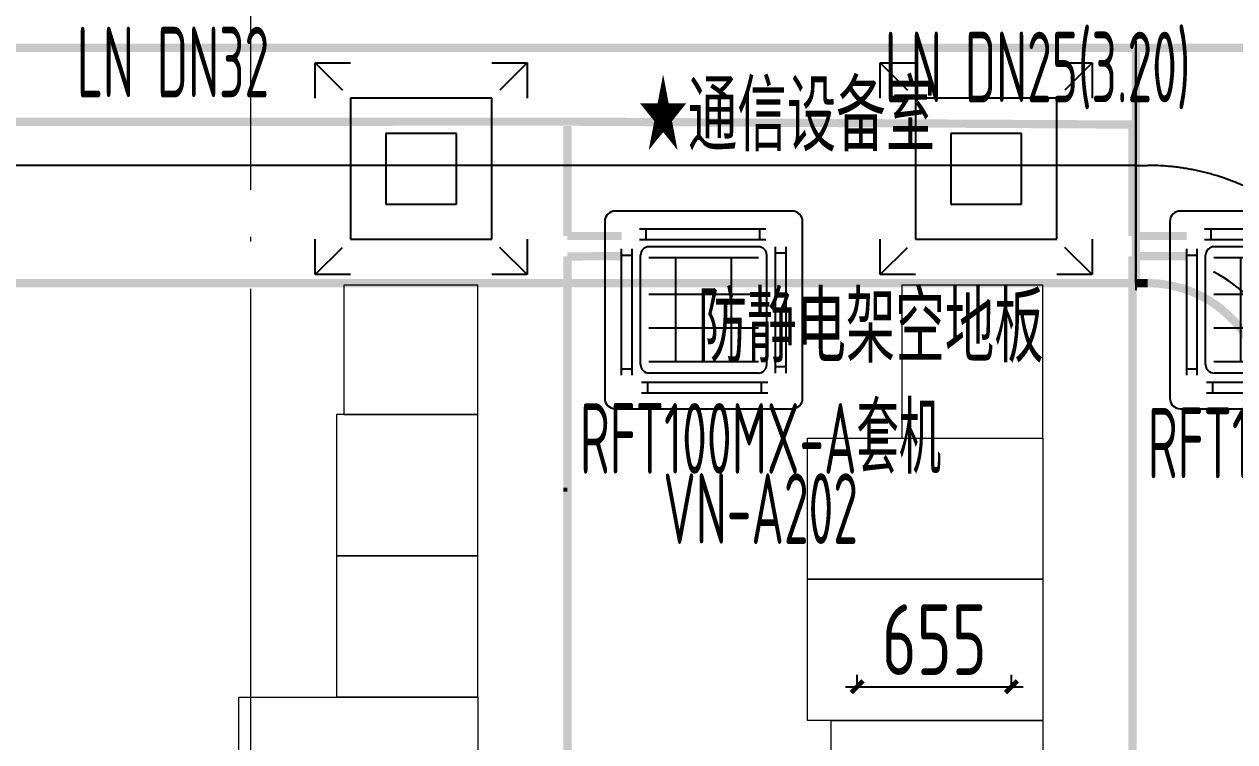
# Model space of a CAD drawing. Extents: x 4 to 13611208, y -605838 to 574722.
# Drawn here: x 13299437 to 13304578, y 200375 to 203423 of the extents above; entities that cross this region are included whole.
import ezdxf
from ezdxf.enums import TextEntityAlignment as Align

# ---------------------------------------------------------------- set-up
doc = ezdxf.new("R2010")
doc.units = 0
doc.header["$LTSCALE"] = 1000
doc.header["$MEASUREMENT"] = 0
for name, pattern in [('CENTER2', [28.575, 19.05, -3.175, 3.175, -3.175]), ('DASH', [0.35, 0.25, -0.1]), ('DOTE', [2.42, 2, -0.2, 0.02, -0.2])]:
    doc.linetypes.add(name, pattern=pattern)
doc.layers.add('000通信设备', color=5, linetype='Continuous', lineweight=50)
doc.layers.add('建筑底图', color=8, linetype='Continuous', lineweight=13)
for name, color, linetype in [('DUCT-K-P标注', 7, 'Continuous'), ('DUCT-K-P风口', 7, 'Continuous'), ('DUCT-K-S中心线', 5, 'CENTER2'), ('DUCT-K-S法兰', 2, 'Continuous'), ('DUCT-K-S管', 40, 'Continuous'), ('DUCT-K-S管端线', 4, 'Continuous'), ('VRV-标注', 7, 'Continuous'), ('VRV-管线', 70, 'Continuous'), ('VRV-设备', 140, 'Continuous')]:
    doc.layers.add(name, color=color, linetype=linetype)
doc.styles.add('67', font='gbenor.shx', dxfattribs={"width": 0.7, "bigfont": 'hztxt.shx'})
doc.styles.add('C', font='HZTXT_E', dxfattribs={"width": 0.7, "bigfont": 'HZTXT'})
doc.styles.add('du', font='gbenor.shx', dxfattribs={"width": 0.8, "bigfont": 'hztxt.shx'})
doc.dimstyles.new('67', dxfattribs={"dimscale": 100, "dimtxt": 3, "dimasz": 0.5, "dimexe": 0.5, "dimexo": 2, "dimgap": 0.5, "dimtad": 2, "dimdec": 0, "dimrnd": 5, "dimzin": 0, "dimdsep": 46, "dimtxsty": 'du', "dimblk": 'ARCHTICK', "dimcen": 0, "dimdle": 0.5, "dimclrd": 256, "dimclre": 256, "dimclrt": 256, "dimazin": 0, "dimtfac": 1, "dimtdec": 0, "dimtix": 1, "dimtmove": 2, "dimatfit": 3, "dimfxl": 100, "dimtolj": 1, "dimtzin": 0, "dimlwd": -1, "dimlwe": -1, "dimarcsym": 0})

# ---------------------------------------------------------------- blocks, each defined once
blk = doc.blocks.new('_ArchTick')
at = {"color": 0, "linetype": 'ByBlock', "const_width": 0.4}
blk.add_lwpolyline([(-0.5, -0.5), (0.5, 0.5)], dxfattribs=at)
blk = doc.blocks.new('*D456')
at = {"layer": 'DUCT-K-P标注', "transparency": 16777216}
for p, q in [((13302974.4, 200609.5), (13302974.4, 200658.6)), ((13303629.4, 200609.5), (13303629.4, 200658.6)), ((13302924.4, 200608.6), (13303679.4, 200608.6))]:
    blk.add_line(p, q, dxfattribs=at)
at = {"layer": 'DUCT-K-P标注', "transparency": 16777216, "xscale": 50, "yscale": 50, "zscale": 50, "rotation": 180}
blk.add_blockref('_ArchTick', (13302974.4, 200608.6), dxfattribs=at)
at = {"layer": 'DUCT-K-P标注', "transparency": 16777216, "xscale": 50, "yscale": 50, "zscale": 50}
blk.add_blockref('_ArchTick', (13303629.4, 200608.6), dxfattribs=at)
at = {"layer": 'DUCT-K-P标注', "transparency": 16777216, "insert": (13303301.9, 200808.6), "char_height": 300, "attachment_point": 5, "style": 'du'}
blk.add_mtext('\\A1;655', dxfattribs=at)
blk = doc.blocks.new('信号设备')
at = {"layer": '000通信设备', "color": 0, "lineweight": 18, "ltscale": 0.5}
for points in [[(12242512.3, 25220.4), (12243082.3, 25220.4), (12243082.3, 25770.4), (12242512.3, 25770.4)], [(12245482.3, 25770.4), (12244882.3, 25770.4), (12244882.3, 25120.4), (12245482.3, 25120.4)], [(12242482.3, 24620.4), (12243082.3, 24620.4), (12243082.3, 25220.4), (12242482.3, 25220.4)], [(12245482.3, 24520.7), (12244482.3, 24520.7), (12244482.3, 25120.7), (12245482.3, 25120.7)], [(12242482.3, 24020.4), (12243082.3, 24020.4), (12243082.3, 24620.4), (12242482.3, 24620.4)], [(12245482.3, 23920.7), (12244482.3, 23920.7), (12244482.3, 24520.7), (12245482.3, 24520.7)], [(12243082.3, 23319.6), (12242067.3, 23319.6), (12242067.3, 24019.6), (12243082.3, 24019.6)], [(12245482.3, 23320.7), (12244582.3, 23320.7), (12244582.3, 23920.7), (12245482.3, 23920.7)]]:
    blk.add_lwpolyline(points, close=True, dxfattribs=at)
blk = doc.blocks.new('$风口$00000060')
for p, q in [((-300, 300), (-200, 300)), ((-300, 200), (-300, 300)), ((-300, 300), (-222.8, 222.8)), ((200, 300), (300, 300)), ((300, 300), (222.8, 222.8)), ((300, 300), (300, 200)), ((-300, -300), (-300, -200)), ((300, -200), (300, -300)), ((-300, -300), (-222.8, -222.8)), ((300, -300), (222.8, -222.8)), ((-200, -300), (-300, -300)), ((300, -300), (200, -300))]:
    blk.add_line(p, q)
at = {"color": 0}
for p, q in [((-200, 200), (-200, -200)), ((200, 200), (-200, 200)), ((200, -200), (200, 200)), ((-100, 100), (-100, -100)), ((100, 100), (-100, 100)), ((100, -100), (100, 100)), ((-100, -100), (100, -100)), ((-200, -200), (200, -200))]:
    blk.add_line(p, q, dxfattribs=at)
blk = doc.blocks.new('$VRV_美的$00000060')
for p, q in [((370.8, 415), (-370.8, 415)), ((-415, 370.8), (-415, -370.8)), ((415, 267.5), (415, 370.8)), ((-269.3, 348.8), (260.5, 348.8)), ((-242.8, 348.8), (-242.8, 304.6)), ((234, 348.8), (234, 304.6)), ((-344.4, -264.9), (-344.4, 264.9)), ((-300.2, -264.9), (-300.2, 264.9)), ((-269.3, 304.6), (260.5, 304.6)), ((-229.6, 264.9), (229.6, 264.9)), ((300.2, 273.7), (300.2, -256.1)), ((344.4, 273.7), (344.4, -256.1)), ((415, 170.3), (415, 267.5)), ((-344.4, 238.4), (-300.2, 238.4)), ((-264.9, 229.6), (-264.9, -229.6)), ((-230, 218.1), (230, 218.1)), ((-116.7, 218.1), (-116.7, -218.1)), ((116.7, 218.1), (116.7, -218.1)), ((264.9, 229.6), (264.9, -229.6)), ((344.4, 247.2), (300.2, 247.2)), ((415, -370.8), (415, 170.3)), ((-230, 76.8), (230, 76.8)), ((-230, -64.5), (230, -64.5)), ((-344.4, -238.4), (-300.2, -238.4)), ((-230, -218.1), (230, -218.1)), ((344.4, -229.6), (300.2, -229.6)), ((269.3, -295.8), (-260.5, -295.8)), ((-234, -339.9), (-234, -295.8)), ((-229.6, -264.9), (229.6, -264.9)), ((242.8, -339.9), (242.8, -295.8)), ((269.3, -339.9), (-260.5, -339.9)), ((-370.8, -415), (370.8, -415))]:
    blk.add_line(p, q)
for centre, radius, start, end in [((-370.8, 370.8), 44.2, 90, 180), ((370.8, 370.8), 44.2, 0, 90), ((-229.6, 229.6), 35.3, 90, 180), ((229.6, 229.6), 35.3, 0, 90), ((-229.6, -229.6), 35.3, 180, 270), ((229.6, -229.6), 35.3, 270, 0), ((-370.8, -370.8), 44.2, 180, 270), ((370.8, -370.8), 44.2, 270, 0)]:
    blk.add_arc(centre, radius, start, end)

msp = doc.modelspace()

# ---------------------------------------------------------------- hatches: boundary and pattern name
at = {"layer": 'VRV-管线', "linetype": 'Continuous'}
for points in [[(13301743.8, 201436.6), (13301743.7, 201454.1), (13301726.3, 201454)], [(13301743.8, 201436.6), (13301726.3, 201436.6), (13301726.3, 201454)]]:
    msp.add_hatch(color=256, dxfattribs=at).paths.add_polyline_path(points)

# ---------------------------------------------------------------- linework, layer by layer
at = {"layer": 'DUCT-K-S中心线'}
for p, q in [((13304157.8, 202823.5), (13296522.8, 202823.5)), ((13304158, 202823.5), (13304208, 202823.5))]:
    msp.add_line(p, q, dxfattribs=at)
msp.add_arc((13304208, 201823.5), 1000, 0, 90, dxfattribs=at)
at = {"layer": 'DUCT-K-S法兰'}
msp.add_line((13304157.9, 203353.5), (13304157.9, 202293.5), dxfattribs=at)
at = {"layer": 'DUCT-K-S法兰', "color": 18, "true_color": 0x000000}
for p in [(13304157.8, 202823.5, 4400), (13304158, 202823.5, 4400)]:
    msp.add_point(p, dxfattribs=at)
at = {"layer": 'DUCT-K-S管', "const_width": 35}
for points in [[(13304157.8, 203323.5), (13296522.8, 203323.5)], [(13304157.8, 202323.5), (13304157.8, 203323.5)], [(13304158, 203323.5), (13305708, 203323.5)], [(13296522.8, 202323.5), (13304157.8, 202323.5)], [(13304208, 202323.5), (13304158, 202323.5)]]:
    msp.add_lwpolyline(points, dxfattribs=at)
msp.add_lwpolyline([(13304708, 201823.5, 0.414214), (13304208, 202323.5)], format="xyb", dxfattribs=at)
at = {"layer": 'DUCT-K-S管', "color": 18, "true_color": 0x000000}
msp.add_point((13304158, 202823.5, 4400), dxfattribs=at)
at = {"layer": 'DUCT-K-S管端线'}
msp.add_line((13304158, 202323.5), (13304158, 203323.5), dxfattribs=at)
msp.add_arc((13304208, 201823.5), 615, 27, 63, dxfattribs=at)
at = {"layer": 'VRV-管线', "linetype": 'DASH', "const_width": 35, "elevation": 2500}
for points in [[(13296869.5, 203007.2), (13301743.8, 203009.5)], [(13301729.9, 203009.5), (13304143.8, 202997)], [(13301744, 202523.5), (13301743.8, 202990.8)], [(13304144, 202523.5), (13304143.8, 202997)], [(13301743.8, 202523.5), (13301973.9, 202523.6)], [(13304143.8, 202523.5), (13304373.9, 202523.6)]]:
    msp.add_lwpolyline(points, dxfattribs=at)
at = {"layer": 'VRV-管线', "linetype": 'Continuous', "const_width": 35, "elevation": 2500}
for points in [[(13301743.8, 202436.6), (13301902.4, 202437.5)], [(13301743.8, 196509.5), (13301743.8, 202436.6)], [(13301849.3, 202437.5), (13301973.9, 202437.5)], [(13304143.8, 196509.5), (13304143.8, 202437.5)], [(13304143.8, 202437.5), (13304373.9, 202437.5)]]:
    msp.add_lwpolyline(points, dxfattribs=at)
at = {"layer": '建筑底图', "color": 8, "linetype": 'DOTE'}
msp.add_line((13300397.4, 209559.5), (13300397.4, 180083), dxfattribs=at)

# ---------------------------------------------------------------- block references
at = {"layer": 'DUCT-K-P风口', "xscale": 1.5, "yscale": 1.5}
for p in [(13301122.4, 202809.5, 3450), (13303522.4, 202809.5, 3450)]:
    msp.add_blockref('$风口$00000060', p, dxfattribs=at)
at = {"layer": 'VRV-设备', "xscale": 1.012048192771058, "yscale": 1.012048192771058, "zscale": 0.9999999999565218, "rotation": 180}
for p in [(13302322.4, 202209.5, 2500), (13304722.4, 202209.5, 2500)]:
    msp.add_blockref('$VRV_美的$00000060', p, dxfattribs=at)
at = {"layer": '建筑底图'}
msp.add_blockref('信号设备', (1058281.3, 176544.5), dxfattribs=at)

# ---------------------------------------------------------------- texts
at = {"layer": 'VRV-标注', "style": '67', "width": 0.6}
for s, p in [('LN DN32', (13300068.8, 203262.3, 2500)), ('LN DN25(3.20)', (13303740.9, 203241.5, 2500)), ('RFT100MX-A套机', (13302564.3, 201663.6, -7950)), ('RFT100MX-A套机', (13304976.1, 201644.3, -10900)), ('VN-A202', (13302564.3, 201365.2, -5000))]:
    msp.add_text(s, height=300, dxfattribs=at).set_placement(p, align=Align.MIDDLE_CENTER)
at = {"layer": '建筑底图', "style": 'C', "width": 0.7}
for s, p in [('★通信设备室', (13302045.3, 202883.8)), ('防静电架空地板', (13302296.6, 201986.1))]:
    msp.add_text(s, height=300, dxfattribs=at).set_placement(p)

# ---------------------------------------------------------------- dimensions: what is measured, and where the dimension line sits
at = {"layer": 'DUCT-K-P标注'}
dim = msp.add_linear_dim(base=(13303629.4, 200608.6, -4315), p1=(13302974.4, 200409.5), p2=(13303629.4, 200409.5, -65), dimstyle='67', dxfattribs=at)
dim.commit()
dim.dimension.update_dxf_attribs({"geometry": '*D456', "text_midpoint": (13303301.9, 200808.6, -4315)})

doc.saveas('drawing.dxf')
